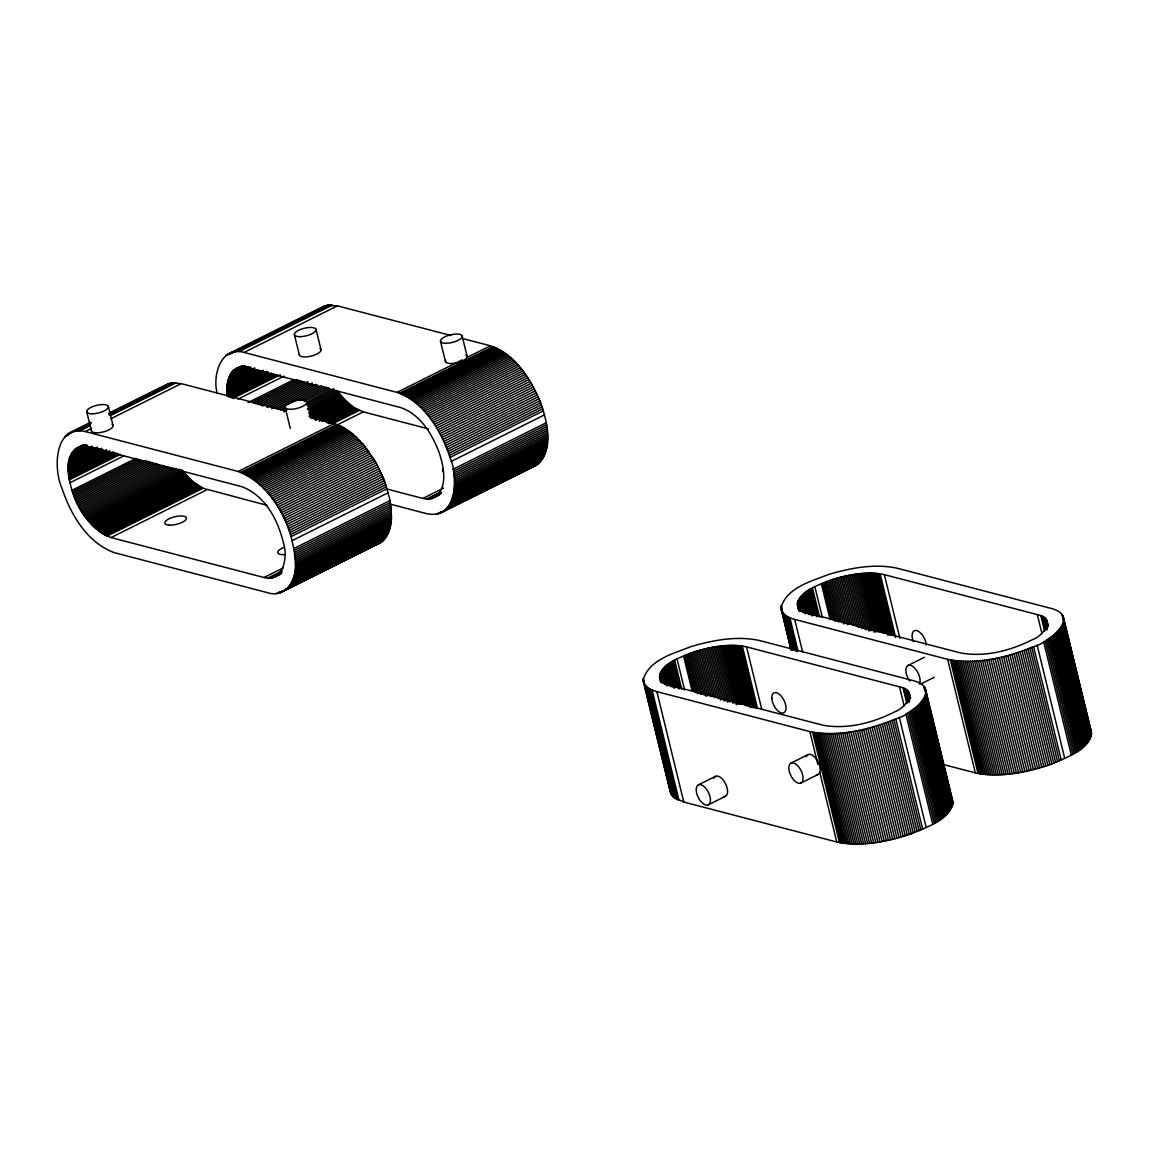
<?xml version="1.0" encoding="UTF-8"?>
<svg xmlns="http://www.w3.org/2000/svg" width="1149" height="1149" viewBox="0 0 1149 1149"><rect width="100%" height="100%" fill="white"/><g stroke="black" fill="none" stroke-linecap="round" stroke-linejoin="round"><path stroke-width="1.5" d="M68.121 468.864C66.786 457.288 75.518 442.15 88.904 446.746L241.893 486.702C265.491 495.506 278.561 521.057 283.774 544.324C287.925 557.782 282.884 582.672 264.026 577.516L111.051 537.574C84.308 526.989 69.787 496.153 68.121 468.864L106.527 449.704M273.247 373.64L227.344 396.534C225.893 385.719 227.531 370.983 239.567 366.89M295.465 564.935C294.072 527.851 274.295 485.898 238.188 471.492L85.198 431.536C54.319 424.843 53.299 468.648 61.744 487.736C70.663 514.321 86.936 542.888 114.756 552.77L267.731 592.726C284.78 598.672 296.758 580.001 295.465 564.935L391.479 517.036L390.114 500.519L384.455 480.584L376.125 462.918L364.161 445.51L353.361 434.451L342.258 426.796L334.201 423.593L310.129 417.317L344.801 399.895L354.122 407.665L363.271 411.873L428.591 428.936M390.473 504.196L426.566 513.617C457.446 520.31 458.48 476.519 450.035 457.431C441.101 430.846 424.828 402.265 397.023 392.398L244.033 352.441C220.766 345.605 212.45 375.493 217.06 392.901M533.064 466.824C555.656 454.731 547.412 421.942 540.662 402.796C531.01 379.342 515.599 354.409 490.408 345.806L462.903 338.625M643.181 679.993C648.697 659.799 673.544 653.494 690.908 646.643C712.926 640.208 736.61 635.584 759.403 640.481L912.378 680.423C944.507 688.064 910.74 715.324 895.789 718.872C868.946 729.902 838.813 737.256 809.858 731.583L656.869 691.626C651.181 690.147 643.454 686.93 643.181 679.993L671.045 794.117L673.687 797.334L683.784 802.045L836.774 842.002C861.678 847.186 887.559 841.643 911.315 833.815C925.792 826.964 954.575 819.323 952.047 798.785M659.497 675.914L661.666 681.228L669.738 685.206L822.713 725.163C847.172 729.672 872.766 722.936 894.611 711.892C905.771 707.928 918.855 690.262 899.523 686.843L746.548 646.887C728.926 643.167 710.642 646.83 693.709 652C681.3 657.386 654.873 664.136 661.02 682.721M780.99 607.764C786.505 587.57 811.352 581.265 828.716 574.414C850.734 567.965 874.418 563.355 897.211 568.238L1050.186 608.194C1082.315 615.835 1048.549 643.095 1033.583 646.643C1006.754 657.673 976.621 665.027 947.666 659.339L794.677 619.397C788.99 617.918 781.263 614.686 780.99 607.764L791.244 650.32M797.305 603.67L799.474 608.999L807.532 612.977L960.521 652.934C984.98 657.443 1010.574 650.707 1032.42 639.663C1043.565 635.699 1056.663 618.033 1037.332 614.614L884.357 574.658C866.734 570.924 848.45 574.601 831.517 579.771C819.338 585.157 793.815 591.419 798.541 609.43M942.683 764.344L975.343 772.875C1000.937 778.16 1027.536 772.3 1051.852 763.984C1065.18 757.464 1096.175 748.372 1089.755 728.308M372.42 545.617C386.093 544.339 391.579 528.913 391.479 517.036M670.37 788.013L671.045 794.117M445.697 360.255A11.145 3.907 -13.7 0 0 453.754 363.357A11.145 3.907 -13.7 0 0 466.839 357.612L466.982 357.325A11.145 3.907 -13.7 0 0 465.862 355.027M316.952 311.135L317.756 310.287L309.842 314.223M161.549 388.075L162.382 387.285L154.383 391.278M318.589 309.498L326.474 305.433L337.418 305.849L450.868 335.479M163.259 386.552L171.402 383.005L181.212 383.637L286.072 411.026M69.084 433.187L90.857 422.272M109.098 413.223L167.079 384.269M68.15 433.791L90.771 422.631M108.911 413.396L169.176 383.507M226.985 354.682L324.32 306.065M67.245 434.451L90.268 423.148M109.471 413.568L170.282 383.235M226.08 355.357L325.382 305.72M66.369 435.184L77.572 429.597M80.775 428.002L88.775 424.01M111.18 412.821L114.383 411.227M117.586 409.633L130.383 403.256M138.383 399.263L151.18 392.872M226.784 355.285L326.474 305.433M65.536 435.974L68.739 434.379M75.389 430.904L89.78 423.722M108.983 414.143L171.402 383.005M234.224 351.809L327.609 305.217M76.538 430.76L90.929 423.579M110.132 413.999L172.551 382.861M229.125 354.495L246.532 345.806M259.186 339.501L267.099 335.551M284.521 326.862L292.435 322.912M64.732 436.821L67.935 435.227M235.373 351.651L328.758 305.074M77.701 430.674L90.512 424.283M109.715 414.703L173.714 382.775M236.536 351.565L329.921 304.988M78.908 430.66L90.11 425.058M109.313 415.478L174.921 382.761M237.742 351.551L331.127 304.959M80.128 430.703L89.723 425.906M110.534 415.536L176.142 382.804M238.963 351.594L332.348 305.016M85.198 431.536L91.604 428.347M110.807 418.767L181.212 383.637M244.033 352.441L337.418 305.849M76.136 448.426L82.527 445.238M75.446 448.929L83.46 444.936M234.97 369.332L242.008 365.712M74.8 449.474L83.92 444.835M233.635 370.366L243.128 365.626M74.182 450.063L83.776 445.266M233.003 370.955L243.559 365.597M73.579 450.695L84.782 445.108M232.414 371.601L243.487 366.071M73.005 451.385L85.816 444.993M231.839 372.276L244.507 365.957M72.473 452.103L86.864 444.922M231.308 372.994L245.541 365.899M71.956 452.864L86.362 445.683M230.791 373.77L245.039 366.66M71.482 453.683L87.482 445.697M230.303 374.574L244.55 367.465M71.023 454.53L87.022 446.544M229.857 375.421L247.265 366.746M70.606 455.421L88.214 446.631M229.441 376.312L248.428 366.847M70.218 456.354L89.421 446.774M229.053 377.245L249.62 366.976M69.859 457.316L92.265 446.142M228.694 378.208L250.855 367.163M69.543 458.322L91.934 447.148M228.364 379.213L250.525 368.168M69.242 459.356L93.256 447.392M228.077 380.262L251.818 368.412M68.983 460.433L94.591 447.665M227.818 381.339L254.733 367.91M68.768 461.553L97.564 447.176M227.603 382.445L254.504 369.03M68.567 462.688L97.378 448.325M227.401 383.594L255.897 369.375M68.409 463.866L98.814 448.699M227.243 384.771L257.319 369.763M68.294 465.072L101.888 448.311M227.114 385.963L258.784 370.179M68.193 466.307L101.801 449.546M227.028 387.199L260.263 370.624M68.136 467.571L103.353 450.006M226.971 388.463L263.38 370.308M226.956 389.755L263.351 371.601M68.136 470.171L106.541 451.011M226.956 391.062L266.539 371.328M68.179 471.507L109.787 450.753M227.014 392.398L268.162 371.874M68.251 472.871L109.859 452.117M227.085 393.762L268.248 373.238M68.365 474.25L113.177 451.887M227.2 395.141L271.523 373.037M68.523 475.643L114.929 452.491M68.696 477.065L116.71 453.108M229.111 397.166L275.013 374.272M68.911 478.487L118.519 453.74M230.906 397.813L276.808 374.919M69.155 479.937L120.372 454.401M232.744 398.473L280.227 374.775M69.759 482.867L124.164 455.736M238.087 399.033L283.99 376.14M71.798 490.35L135.812 458.422M248.04 402.567L293.943 379.658M72.301 491.858L137.909 459.126M251.717 402.495L297.62 379.587M72.832 493.366L140.049 459.83M253.828 403.213L299.731 380.305M73.392 494.874L142.203 460.548M255.968 403.917L301.871 381.023M73.981 496.368L145.995 460.447M258.137 404.635L304.04 381.741M74.599 497.876L148.207 461.151M260.349 405.353L307.831 381.655M75.245 499.37L150.462 461.841M262.575 406.042L308.478 383.148M75.92 500.849L152.731 462.53M266.41 405.956L312.313 383.062M76.61 502.328L155.029 463.205M267.099 407.435L313.002 384.527M77.328 503.793L157.341 463.88M270.992 407.321L316.894 384.412M78.075 505.244L159.697 464.526M271.738 408.771L317.641 385.877M78.85 506.68L162.066 465.173M275.674 408.627L321.576 385.734M79.64 508.102L164.451 465.79M278.044 409.259L323.946 386.366M80.459 509.51L166.864 466.408M280.442 409.877L285.182 407.507M299.429 400.398L326.345 386.983M81.292 510.903L169.305 466.997M282.855 410.48L286.029 408.9M303.437 400.211L328.758 387.572M82.139 512.267L171.761 467.557M283.717 411.845L286.877 410.265M304.284 401.576L329.619 388.951M83.015 513.617L174.231 468.103M306.797 402.236A11.145 3.907 -13.7 0 0 290.252 402.466A11.145 3.907 -13.7 0 0 290.783 409.274A11.145 3.907 -13.7 0 0 306.797 402.236L333.655 388.707M83.906 514.939L176.716 468.634M306.051 404.247L334.546 390.028M84.811 516.231L179.23 469.137M306.955 405.54L337.03 390.545L344.801 399.895M85.744 517.51L181.757 469.611M307.889 406.818L337.964 391.809M86.678 518.745L182.691 470.846L192.702 481.532L203.071 488.268L267.229 505.388M307.243 408.857L338.898 393.059M87.64 519.966L183.653 472.067M308.205 410.064L339.86 394.279M88.602 521.158L184.616 473.259M309.167 411.256L340.822 395.471M89.579 522.307L185.592 474.408M308.564 413.209L341.799 396.62M90.57 523.427L186.583 475.542M309.555 414.329L342.79 397.741M91.575 524.519L187.589 476.62M308.966 416.211L343.795 398.832M92.581 525.581L188.594 477.682M93.6 526.601L189.614 478.702M311.006 418.279L345.82 400.915M94.635 527.578L190.648 479.679M313.605 418.48L346.84 401.891M95.654 528.526L191.668 480.627M314.639 419.414L347.874 402.839M96.688 529.43L192.702 481.532M315.673 420.333L348.908 403.744M97.737 530.307L193.75 482.408M319.882 419.615L349.957 404.606M98.771 531.125L194.784 483.226M319.336 421.223L350.991 405.439M99.819 531.915L195.833 484.016M321.964 421.223L352.039 406.215M100.853 532.648L196.867 484.749M324.593 421.18L353.073 406.961M101.902 533.351L197.915 485.452M325.627 421.87L354.122 407.665M102.936 533.998L198.949 486.099M326.661 422.53L355.156 408.312M103.97 534.615L199.983 486.716M327.709 423.134L356.19 408.915M105.004 535.175L201.018 487.277M328.729 423.694L357.224 409.489M106.038 535.693L202.052 487.794M331.343 423.421L358.258 410.006M107.058 536.166L203.071 488.268M332.363 423.895L359.278 410.466M238.188 471.492L334.201 423.593M397.023 392.398L462.157 359.896M466.867 357.54L490.408 345.806M240.83 472.311L336.844 424.412M399.651 393.202L493.05 346.61M111.051 537.574L207.064 489.675M337.95 424.512L363.271 411.873M242.166 472.813L338.179 424.915M401.001 393.705L494.386 347.113M243.516 473.374L339.53 425.475M402.351 394.265L495.736 347.687M244.881 474.006L340.894 426.107M403.716 394.897L497.1 348.305M246.245 474.695L342.258 426.796M405.08 395.586L498.465 348.994M247.624 475.442L343.637 427.543M406.459 396.333L499.844 349.756M249.003 476.261L345.03 428.362M407.838 397.152L501.223 350.56M250.396 477.122L346.409 429.223M409.231 398.028L502.616 351.436M251.789 478.056L347.802 430.157M410.624 398.962L504.009 352.37M253.182 479.047L349.195 431.148M412.017 399.938L505.402 353.361M254.575 480.095L350.589 432.196M413.41 400.987L506.795 354.409M255.954 481.201L351.982 433.302M414.789 402.093L508.174 355.501M257.347 482.35L353.361 434.451M416.182 403.242L509.567 356.664M258.726 483.557L354.739 435.658M417.561 404.462L510.946 357.87M260.105 484.821L356.118 436.922M418.94 405.726L512.325 359.134M261.469 486.128L357.483 438.243M420.304 407.033L513.689 360.441M262.834 487.492L358.847 439.593M421.669 408.398L515.054 361.806M264.184 488.899L360.197 441.001M423.019 409.805L516.404 363.213M265.52 490.364L361.533 442.466M424.354 411.256L517.739 364.678M266.841 491.858L362.854 443.959M425.676 412.764L519.061 366.172M268.148 493.409L364.161 445.51M426.983 414.301L520.368 367.709M269.44 494.989L365.454 447.09M428.275 415.881L521.66 369.303M270.719 496.612L366.732 448.713M429.539 417.504L522.924 370.926M271.968 498.278L367.982 450.379M430.803 419.17L524.188 372.592M273.203 499.973L369.217 452.074M432.038 420.864L525.423 374.287M274.41 501.711L370.423 453.812M433.245 422.602L526.63 376.025M275.602 503.477L371.615 455.579M434.437 424.369L527.822 377.777M276.765 505.273L372.779 457.374M435.6 426.164L528.985 379.587M277.914 507.097L373.928 459.198M436.749 427.988L530.134 381.411M279.02 508.95L375.034 461.051M437.855 429.841L531.24 383.263M280.112 510.817L376.125 462.918M438.947 431.722L532.332 385.13M281.16 512.727L377.188 464.828M439.995 433.618L533.38 387.026M282.194 514.637L378.208 466.738M441.029 435.543L534.414 388.951M283.185 516.576L379.199 468.677M442.02 437.482L535.405 390.89M284.148 518.529L380.161 470.645M442.983 439.435L536.368 392.843M285.081 520.511L381.095 472.612M443.916 441.403L537.301 394.811M285.972 522.493L381.985 474.594M444.807 443.385L538.192 396.793M286.833 524.475L382.847 476.576M445.668 445.381L539.053 398.789M287.652 526.486L383.665 478.587M446.487 447.378L539.872 400.8M288.442 528.483L384.455 480.584M447.277 449.388L540.662 402.796M289.189 530.493L385.202 482.594M448.024 451.399L541.409 404.807M289.907 532.518L385.92 484.619M448.728 453.41L542.127 406.818M290.568 534.529L386.581 486.63M449.403 455.421L542.788 408.829M291.2 536.54L387.213 488.641M450.035 457.431L543.42 410.839M292.334 540.533L388.348 492.634M451.169 461.438L544.554 414.846M294.101 548.418L390.114 500.519M452.936 469.309L546.321 422.731M294.431 550.342L390.445 502.443M453.266 471.248L546.651 424.656M294.719 552.267L390.732 504.368M453.553 473.158L546.938 426.566M294.963 554.148L390.976 506.249M453.798 475.054L547.183 428.462M295.149 556.015L391.163 508.117M453.984 476.921L547.369 430.329M295.307 557.854L391.321 509.955M454.142 478.76L547.527 432.168M295.408 559.678L391.421 511.779M454.243 480.569L547.628 433.977M295.48 561.459L391.493 513.56M264.026 577.516L283.228 567.936M454.315 482.35L547.7 435.773M386.768 488.986L422.861 498.422L443.442 488.153M295.494 563.211L391.507 515.312M454.329 484.102L547.714 437.525M267.832 578.148L282.237 570.967M422.861 498.422L426.667 499.054L440.914 491.944M268.751 578.191L281.548 571.8M426.667 499.054L440.239 492.763M454.3 485.826L547.685 439.234M269.642 578.177L280.844 572.59M427.586 499.083L441.144 492.749M270.532 578.105L281.735 572.518M428.476 499.068L441.36 492.892M271.394 577.99L280.988 573.207M429.367 499.011L439.722 494.156M272.227 577.832L281.333 573.193M430.214 498.896L440.139 494.113M273.045 577.617L281.606 573.437M295.379 566.615L391.392 518.716M431.062 498.723L438.803 495.162M275.372 576.697L280.169 574.299M431.88 498.522L439.004 495.104M454.214 487.506L547.599 440.929M295.264 568.267L391.278 520.368M454.099 489.158L547.484 442.566M295.092 569.875L391.12 521.976M453.927 490.767L547.312 444.175M294.891 571.441L390.904 523.542M453.726 492.332L547.111 445.755M294.632 572.963L390.646 525.064M453.467 493.855L546.852 447.277M294.331 574.443L390.344 526.544M453.166 495.348L546.551 448.756M293.986 575.879L389.999 527.98M452.821 496.785L546.206 450.193M293.598 577.272L389.612 529.373M452.433 498.178L545.818 451.586M293.167 578.622L389.181 530.723M452.002 499.513L545.387 452.921M292.693 579.915L388.707 532.016M451.514 500.806L544.899 454.214M292.162 581.15L388.19 533.251M450.997 502.041L544.382 455.464M291.602 582.342L387.63 534.443M450.437 503.233L543.822 456.641M291.013 583.477L387.026 535.578M449.848 504.368L543.233 457.776M290.367 584.554L386.38 536.655M449.202 505.445L542.587 458.868M289.677 585.573L385.705 537.675M448.512 506.465L541.897 459.887M288.959 586.536L384.972 538.637M447.794 507.441L541.179 460.85M276.406 593.502L279.609 591.907M288.198 587.455L384.211 539.556M447.033 508.346L540.418 461.754M287.408 588.302L383.421 540.403M277.555 593.358L282.352 590.959M285.555 589.365L293.555 585.372M301.555 581.38L309.555 577.387M322.366 571.01L330.366 567.017M338.366 563.024L346.366 559.032M354.366 555.039L367.163 548.648M436.39 514.249L441.144 511.879M446.243 509.194L539.628 462.602M278.676 593.143L382.588 541.193M445.395 509.984L538.78 463.392M279.767 592.855L381.712 541.911M437.51 514.034L537.919 464.124M280.844 592.511L380.807 542.587M438.602 513.761L537.014 464.785M440.713 513L536.066 465.388M908.055 665.486L924.457 657.3M698.405 784.868L715.554 776.322M920.924 683.957L934.352 677.249M790.986 763.108L808.135 754.548M708.244 804.86A11.145 5.688 63.5 0 0 705.314 787.769A11.145 5.688 63.5 0 0 696.409 791.977A11.145 5.688 63.5 0 0 708.244 804.86L725.378 796.3M800.882 783.058A11.145 5.688 63.5 0 0 797.88 765.938A11.145 5.688 63.5 0 0 789.033 770.247A11.145 5.688 63.5 0 0 800.882 783.058L818.031 774.512M236.392 368.47L242.123 366.991L247.739 367.637L400.728 407.593C420.103 414.301 431.809 433.618 438.932 451.801C443.586 465.747 449.202 489.675 432.685 498.249M531.987 467.169L529.775 467.672M950.654 796.774L951.659 798.095L924.73 687.677M1063.256 616.826L1091.507 732.574M1062.94 616.123L1091.55 733.349M1062.538 615.433L1091.536 734.139M1062.078 614.772L1091.435 734.943M1063.601 622.227L1091.277 735.748M1063.371 623.045L1091.047 736.581M1063.084 623.893L1090.746 737.414M1062.71 624.74L1090.387 738.261M1062.279 625.602L1089.956 739.123M1061.777 626.464L1089.453 739.999M1061.202 627.34L1088.879 740.875M1060.57 628.216L1088.247 741.751M1059.866 629.106L1087.543 742.642M1059.091 629.997L1086.767 743.532M1058.258 630.902L1085.934 744.423M1057.367 631.806L1085.044 745.328M1056.405 632.697L1084.082 746.232M1055.385 633.602L1083.062 747.137M1054.308 634.507L1081.985 748.042M1053.173 635.411L1080.85 748.947M1051.967 636.316L1079.643 749.837M1046.883 620.546L1048.376 626.234M1046.581 620.043L1047.845 625.2M1050.717 637.207L1078.394 750.742M1046.236 619.541L1047.917 626.42M1045.849 619.052L1047.515 625.932M1045.389 618.593L1047.486 627.182M1044.901 618.133L1047.414 628.46M1044.355 617.702L1047.285 629.738M1049.41 638.112L1077.087 751.633M1043.752 617.286L1046.696 629.322M1043.12 616.884L1046.05 628.92M1048.046 639.002L1075.723 752.523M1042.416 616.496L1045.777 630.255M1041.683 616.137L1045.044 629.896M1040.908 615.792L1044.671 631.275M1046.624 639.878L1074.301 753.414M1045.159 640.754L1072.836 754.29M1037.332 614.614L1041.942 633.53M1043.637 641.63L1071.313 755.152M1037.102 645.02L1064.778 758.541M1033.583 646.643L1061.259 760.164M1031.773 647.433L1059.45 760.968M1029.921 648.208L1057.597 761.744M1028.039 648.97L1055.716 762.505M1026.129 649.716L1053.791 763.252M1024.176 650.449L1051.852 763.984M1022.208 651.167L1049.884 764.688M1020.211 651.856L1047.888 765.378M1018.186 652.531L1045.863 766.053M1016.147 653.178L1043.823 766.713M1014.093 653.81L1041.77 767.345M1012.025 654.427L1039.701 767.949M1009.928 655.016L1037.604 768.537M1007.831 655.576L1035.508 769.112M1005.72 656.122L1033.396 769.643M1003.608 656.639L1031.285 770.16M1001.483 657.127L1029.159 770.663M999.357 657.601L1027.034 771.137M997.231 658.047L1024.908 771.568M995.106 658.463L1022.782 771.984M992.995 658.851L1020.657 772.387M990.869 659.224L1018.545 772.746M988.772 659.555L1016.448 773.09M986.675 659.871L1014.352 773.392M984.592 660.144L1012.269 773.679M982.539 660.402L1010.201 773.923M980.485 660.618L1008.161 774.153M978.46 660.819L1006.136 774.354M976.449 660.991L1004.125 774.512M974.467 661.12L1002.143 774.656M972.514 661.235L1000.19 774.756M970.589 661.307L998.266 774.843M968.693 661.364L996.37 774.886M966.826 661.379L994.503 774.914M964.988 661.379L992.664 774.9M963.207 661.336L990.869 774.857M961.44 661.264L989.117 774.799M959.731 661.163L987.408 774.699M958.051 661.034L985.727 774.57M956.428 660.89L984.104 774.412M954.848 660.704L982.524 774.225M953.311 660.488L980.973 774.009M951.817 660.244L979.494 773.765M950.381 659.971L978.058 773.492M947.666 659.339L975.343 772.875M925.462 689.07L952.938 801.7M925.132 688.366L952.966 803.266M924.27 687.001L952.88 804.056M923.739 686.355L924.586 689.817M925.792 694.456L952.708 804.875M925.563 695.289L952.492 805.708M925.275 696.122L952.191 806.541M924.902 696.969L951.817 807.388M924.471 697.831L951.386 808.25M923.968 698.693L950.884 809.111M923.394 699.569L950.309 809.988M922.762 700.459L949.677 810.878M922.058 701.35L948.973 811.769M921.283 702.24L948.212 812.659M920.45 703.131L947.379 813.549M919.559 704.035L946.474 814.454M918.597 704.94L945.512 815.359M917.577 705.845L944.492 816.264M884.357 574.658L899.868 638.298M916.5 706.736L943.415 817.169M915.365 707.64L942.281 818.059M914.159 708.545L941.074 818.964M909.649 694.413L910.496 697.86M880.12 573.796L895.631 637.451M909.074 692.79L910.582 698.491M908.773 692.273L910.037 697.443M912.909 709.45L939.825 819.869M908.428 691.77L910.109 698.678M908.04 691.281L909.721 698.19M907.595 690.822L909.276 697.716M878.971 573.638L894.066 635.569M907.092 690.362L909.62 700.718M911.602 710.341L938.518 820.759M906.547 689.931L909.491 702.01M877.779 573.509L892.874 635.426M905.943 689.515L908.888 701.594M905.311 689.113L908.256 701.192M876.558 573.38L891.653 635.311M904.622 688.739L907.983 702.542M910.238 711.231L937.153 821.65M903.875 688.366L907.25 702.168M875.308 573.294L890.403 635.21M903.1 688.021L906.877 703.561M908.816 712.107L935.731 822.526M874.03 573.222L889.125 635.138M907.351 712.998L934.266 823.416M872.709 573.164L887.804 635.095M899.523 686.843L904.148 705.816M905.829 713.859L932.744 824.278M871.359 573.136L886.037 633.343M869.994 573.136L884.673 633.329M868.601 573.15L883.279 633.343M867.179 573.179L881.427 631.663M865.728 573.236L879.99 631.72M864.263 573.322L878.525 631.806M899.294 717.249L926.223 827.668M862.784 573.423L877.032 631.907M861.276 573.552L875.538 632.036M895.789 718.872L922.704 829.291M859.754 573.696L874.016 632.18M893.965 719.662L920.88 830.081M858.231 573.868L872.062 630.629M856.68 574.055L870.511 630.815M892.112 720.452L919.028 830.871M855.115 574.27L868.96 631.031M890.231 721.213L917.146 831.632M853.549 574.5L866.964 629.537M888.321 721.96L915.236 832.379M851.969 574.744L865.398 629.796M850.389 575.017L863.387 628.345M886.367 722.678L913.283 833.097M848.809 575.319L861.807 628.647M884.4 723.396L911.315 833.815M847.215 575.635L859.797 627.239M882.403 724.085L909.319 834.504M845.621 575.965L858.202 627.569M880.378 724.76L907.308 835.179M844.027 576.31L856.192 626.191M842.432 576.683L854.181 624.855M878.339 725.407L905.268 835.826M840.853 577.071L852.601 625.243M876.285 726.039L903.2 836.458M839.273 577.473L850.59 623.921M874.217 726.656L901.132 837.075M837.693 577.904L849.025 624.352M836.142 578.349L847.459 624.783M872.12 727.245L899.035 837.664M834.576 578.809L845.477 623.519M870.023 727.805L896.938 838.224M833.039 579.268L843.941 623.993M867.912 728.351L894.827 838.77M831.517 579.771L841.987 622.772M829.995 580.274L840.063 621.552M865.8 728.868L892.716 839.287M828.501 580.791L838.569 622.069M863.675 729.371L890.59 839.79M827.021 581.322L836.673 620.877M825.571 581.868L835.208 621.437M861.549 729.83L888.464 840.249M824.135 582.428L833.355 620.273M859.423 730.276L886.339 840.695M822.727 583.003L831.531 619.124M821.334 583.577L830.138 619.699M857.298 730.692L884.213 841.111M855.186 731.094L882.102 841.513M853.075 731.453L879.99 841.872M850.964 731.784L877.879 842.203M814.828 586.651L822.368 617.602M848.867 732.1L875.782 842.519M812.444 587.929L819.582 617.171M846.784 732.373L873.714 842.806M811.309 588.575L818.016 616.108M810.203 589.236L816.925 616.754M844.73 732.631L871.646 843.05M809.155 589.897L815.445 615.706M808.12 590.572L813.995 614.643M842.677 732.861L869.592 843.28M807.144 591.232L813.018 615.318M806.21 591.907L812.07 615.993M840.651 733.048L867.567 843.467M805.305 592.582L810.763 614.945M804.458 593.257L809.485 613.911M838.641 733.22L865.556 843.639M803.639 593.932L808.681 614.586M802.878 594.622L807.488 613.537M836.659 733.364L863.574 843.783M802.16 595.297L806.354 612.489M801.485 595.972L805.679 613.164M834.705 733.464L861.621 843.883M800.867 596.633L805.061 613.839M800.293 597.308L804.07 612.79M799.761 597.968L803.122 611.728M832.781 733.55L859.696 843.969M799.287 598.629L802.648 612.388M798.857 599.29L801.801 611.325M798.483 599.936L800.997 610.263M830.885 733.593L857.8 844.012M798.153 600.582L800.681 610.909M797.88 601.214L800.393 611.541M797.665 601.846L799.761 610.449M797.492 602.464L799.589 611.067M797.363 603.081L799.474 611.483M829.018 733.622L855.933 844.041M797.32 604.848L798.584 610.004M827.194 733.608L854.109 844.027M825.399 733.565L852.314 843.984M823.632 733.493L850.562 843.926M794.677 619.397L802.648 652.072M821.923 733.407L848.838 843.826M820.242 733.277L847.172 843.696M818.619 733.119L845.535 843.538M789.909 617.817L797.88 650.492M788.86 617.358L797.248 651.756M817.04 732.933L843.955 843.352M787.884 616.869L796.271 651.268M786.964 616.352L795.352 650.765M815.503 732.717L842.418 843.136M786.103 615.821L794.49 650.219M814.009 732.473L840.924 842.892M785.313 615.261L793.7 649.673M784.58 614.686L792.968 649.084M783.92 614.083L792.724 650.205M812.573 732.2L839.488 842.619M781.263 605.365L782.11 608.798M783.316 613.451L792.121 649.587M781.105 606.169L791.589 648.941M781.018 606.974L791.546 649.989M781.047 608.539L791 649.602M809.858 731.583L817.815 764.272M819.783 772.387L836.774 842.002M746.548 646.887L761.686 709.005M742.311 646.04L757.45 708.143M741.162 645.882L756.301 707.985M739.97 645.738L755.123 707.841M738.75 645.623L753.902 707.727M737.5 645.523L752.638 707.64M736.222 645.451L751.36 707.554M734.9 645.393L750.038 707.511M733.55 645.365L748.272 705.759M732.186 645.365L746.907 705.745M730.793 645.379L745.514 705.759M729.371 645.422L743.662 704.078M727.92 645.479L742.225 704.136M726.455 645.551L740.76 704.222M724.976 645.666L739.281 704.323M723.468 645.781L737.773 704.452M721.96 645.925L736.25 704.596M720.423 646.097L734.297 703.03M718.872 646.284L732.746 703.231M717.306 646.499L730.778 701.709M715.741 646.729L729.198 701.938M714.175 646.988L727.633 702.197M712.581 647.26L725.622 700.746M711.001 647.548L724.042 701.034M709.407 647.864L722.017 699.626M707.813 648.194L720.437 699.956M706.218 648.553L718.427 698.578M704.639 648.912L716.416 697.228M703.044 649.3L714.822 697.615M701.464 649.716L712.825 696.294M699.899 650.133L711.245 696.725M698.333 650.578L709.263 695.432M696.768 651.038L707.712 695.892M695.231 651.512L706.161 696.366M693.709 652L704.222 695.131M692.186 652.503L702.283 693.91M690.693 653.02L700.789 694.427M689.213 653.551L698.894 693.235M687.763 654.097L697.429 693.781M686.326 654.657L695.576 692.617M684.919 655.232L693.752 691.468M683.526 655.806L691.942 690.319M677.02 658.88L684.589 689.931M674.635 660.158L681.788 689.486M673.501 660.819L680.237 688.423M672.409 661.479L679.131 689.084M671.346 662.14L677.651 688.021M670.327 662.801L676.215 686.958M669.336 663.476L675.224 687.619M668.402 664.151L674.291 688.294M667.497 664.826L672.969 687.246M666.65 665.501L671.691 686.197M665.831 666.176L670.887 686.872M665.07 666.851L669.695 685.824M664.352 667.526L668.56 684.775M663.677 668.201L667.885 685.45M663.059 668.876L667.267 686.125M662.485 669.537L666.276 685.063M661.953 670.212L665.328 684.014M661.479 670.872L664.84 684.675M661.048 671.519L663.993 683.598M660.675 672.179L663.203 682.52M660.359 672.811L662.872 683.167M660.072 673.458L662.183 682.075M659.856 674.075L661.953 682.707M659.684 674.693L661.364 681.601M659.569 675.31L661.25 682.204M659.512 677.077L660.776 682.247M656.869 691.626L683.784 802.045M652.101 690.046L679.016 800.465M651.066 689.587L677.982 800.006M650.075 689.098L676.991 799.517M649.156 688.596L676.072 799.015M648.295 688.05L675.21 798.469M647.505 687.504L674.42 797.923M646.772 686.915L673.687 797.334M646.111 686.312L673.027 796.731M645.508 685.694L672.424 796.113M644.977 685.048L671.906 795.467M643.296 678.413L644.977 685.307M647.088 693.939L649.602 704.294M650.449 707.741L657.601 737.069M659.698 745.701L662.226 756.042M663.074 759.503L666.851 775.029M668.948 783.647L670.212 788.832M643.21 679.217L671.433 794.792M643.354 681.529L670.456 792.681M462.142 335.982L467.083 356.262M440.512 341.325L445.453 361.605M316.032 329.418L320.988 349.684M294.403 334.704L299.343 354.984M285.139 407.335L290.295 428.491M108.379 406.473L113.033 425.518M86.764 411.816L91.403 430.861M909.749 681.027A11.145 5.688 63.5 0 1 906.662 666.808A11.145 5.688 63.5 0 1 916.241 669.896A11.145 5.688 63.5 0 1 919.329 684.115M913.383 641.645A11.145 5.688 63.5 0 1 916.715 630.571A11.145 5.688 63.5 0 1 926.266 645.006M112.128 424.441A11.145 3.907 -13.7 0 1 104.286 431.665A11.145 3.907 -13.7 0 1 91.36 430.344M284.507 554.637A11.145 3.907 -13.7 0 1 277.742 552.396A11.145 3.907 -13.7 0 1 284.377 547.269M443.37 471.664A11.145 3.907 -13.7 0 1 443.313 468.62M320.097 348.607A11.145 3.907 -13.7 0 1 312.169 355.831A11.145 3.907 -13.7 0 1 299.315 354.466M816.537 774.814A11.145 5.688 63.5 0 0 816.738 759.546L816.321 758.972A11.145 5.688 63.5 0 0 806.383 756.674M714.391 777.284A11.145 5.688 63.5 0 1 725.766 784.207A11.145 5.688 63.5 0 1 723.468 796.559M713.788 778.419A11.145 5.688 63.5 0 1 714.161 777.629M92.408 413.769A11.145 3.907 -13.7 0 0 108.423 406.732A11.145 3.907 -13.7 0 0 91.877 406.947A11.145 3.907 -13.7 0 0 92.408 413.769M169.075 525.136A11.145 3.907 -13.7 0 0 186.411 518.759A11.145 3.907 -13.7 0 0 171.416 517.768A11.145 3.907 -13.7 0 0 169.075 525.136M446.157 343.278A11.145 3.907 -13.7 0 0 462.185 336.24A11.145 3.907 -13.7 0 0 445.625 336.456A11.145 3.907 -13.7 0 0 446.157 343.278M300.004 336.671A11.145 3.907 -13.7 0 0 316.076 329.662A11.145 3.907 -13.7 0 0 299.573 329.835A11.145 3.907 -13.7 0 0 300.004 336.671M771.826 698.491A11.145 5.688 63.5 0 0 783.015 713.041A11.145 5.688 63.5 0 0 781.866 696.869A11.145 5.688 63.5 0 0 771.826 698.491"/></g></svg>
